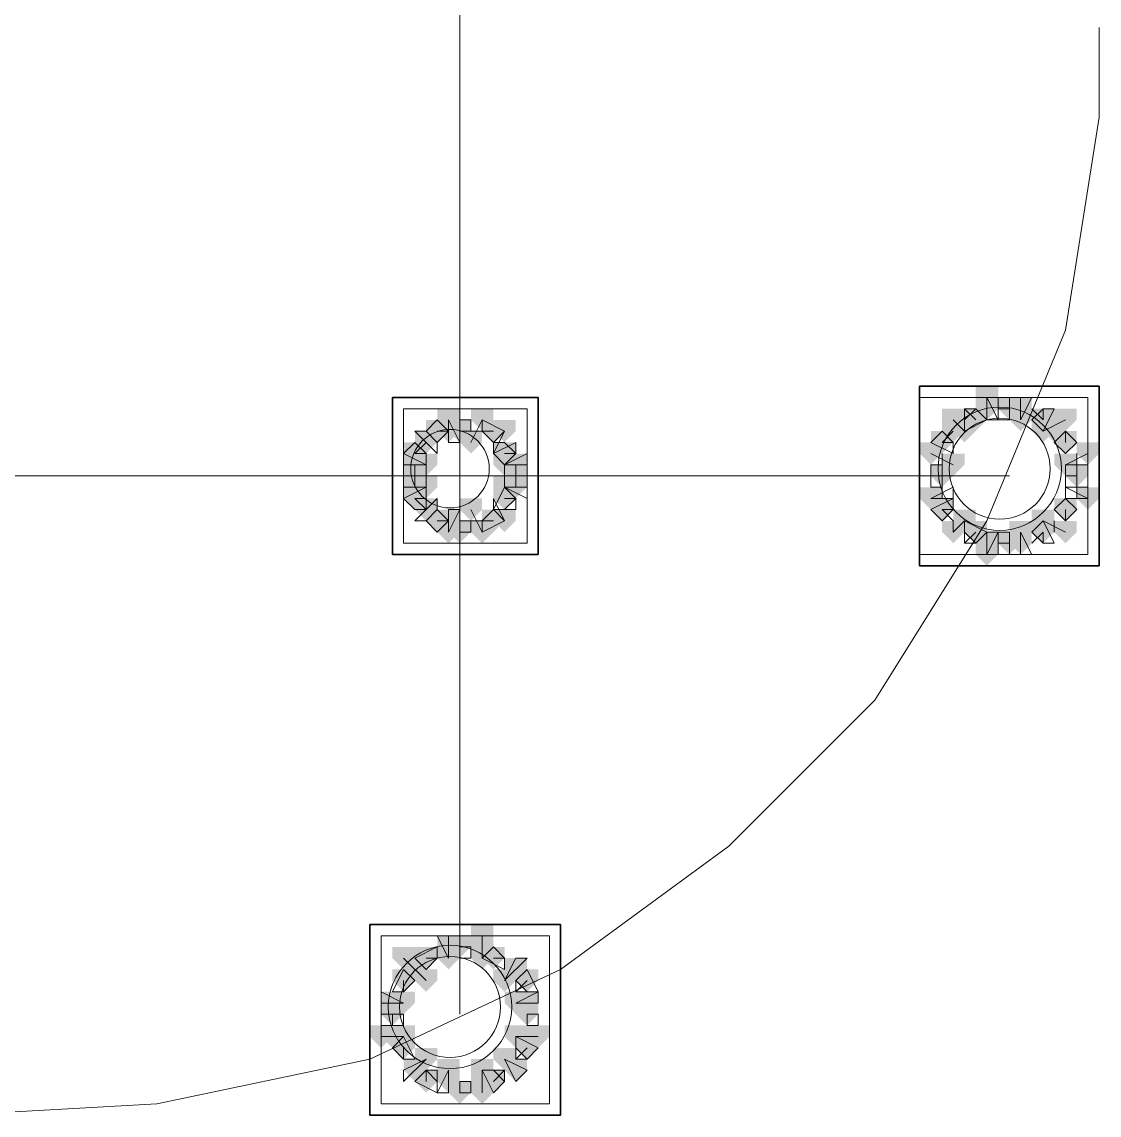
# Model space of a CAD drawing. Header units: millimetres. Extents: x 2315 to 4619, y 1334 to 1897.
# Drawn here: x 4074.12 to 4079.98, y 1535.71 to 1541.67 of the extents above; entities that cross this region are included whole.
import ezdxf

# ---------------------------------------------------------------- set-up
doc = ezdxf.new("R2010")
doc.units = ezdxf.units.MM
for name, color, linetype, true_color in [('PDF_10', 7, 'Continuous', 0x00b85c), ('PDF_AXIS', 7, 'Continuous', 0x00b85c), ('PDF_柱构件', 7, 'Continuous', 0x00b85c), ('PDF_转运站初步方案', 7, 'Continuous', 0x00b85c)]:
    doc.layers.add(name, color=color, linetype=linetype, true_color=true_color)
doc.layers.add('PDF_中心线层', color=1, linetype='Continuous')
doc.layers.add('PDF_粗实线层', color=7, linetype='Continuous')

msp = doc.modelspace()

# ---------------------------------------------------------------- hatches: boundary and pattern name
at = {"layer": 'PDF_10', "transparency": 33554559}
for points in [[(4079.4956, 1539.6195), (4079.4345, 1539.6195), (4079.4345, 1539.5584), (4079.4956, 1539.4974), (4079.5566, 1539.5584), (4079.5566, 1539.6195)], [(4079.4956, 1539.6195), (4079.4345, 1539.6195), (4079.4345, 1539.5584), (4079.4956, 1539.4974), (4079.5566, 1539.5584), (4079.5566, 1539.6195)], [(4079.3123, 1539.5584), (4079.2512, 1539.5584), (4079.2512, 1539.4974), (4079.3123, 1539.4363), (4079.3734, 1539.4974), (4079.3734, 1539.5584)], [(4079.3123, 1539.5584), (4079.2512, 1539.5584), (4079.2512, 1539.4974), (4079.3123, 1539.4363), (4079.3734, 1539.4974), (4079.3734, 1539.5584)], [(4079.6788, 1539.5584), (4079.6177, 1539.5584), (4079.6177, 1539.4974), (4079.6788, 1539.4363), (4079.7399, 1539.4974), (4079.7399, 1539.5584)], [(4079.6788, 1539.5584), (4079.6177, 1539.5584), (4079.6177, 1539.4974), (4079.6788, 1539.4363), (4079.7399, 1539.4974), (4079.7399, 1539.5584)], [(4076.3804, 1539.4974), (4076.3194, 1539.4974), (4076.3194, 1539.4363), (4076.3804, 1539.3752), (4076.4415, 1539.4363), (4076.4415, 1539.4974)], [(4076.3804, 1539.4974), (4076.3194, 1539.4974), (4076.3194, 1539.4363), (4076.3804, 1539.3752), (4076.4415, 1539.4363), (4076.4415, 1539.4974)], [(4076.3804, 1539.4974), (4076.3194, 1539.4974), (4076.3194, 1539.4363), (4076.3804, 1539.3752), (4076.4415, 1539.4363), (4076.4415, 1539.4974)], [(4076.5026, 1539.4974), (4076.4415, 1539.4974), (4076.4415, 1539.4363), (4076.5026, 1539.3752), (4076.5637, 1539.4363), (4076.5637, 1539.4974)], [(4076.5026, 1539.4974), (4076.4415, 1539.4974), (4076.4415, 1539.4363), (4076.5026, 1539.3752), (4076.5637, 1539.4363), (4076.5637, 1539.4974)], [(4076.6858, 1539.4974), (4076.6248, 1539.4974), (4076.6248, 1539.4363), (4076.6858, 1539.3752), (4076.7469, 1539.4363), (4076.7469, 1539.4974)], [(4076.6858, 1539.4974), (4076.6248, 1539.4974), (4076.6248, 1539.4363), (4076.6858, 1539.3752), (4076.7469, 1539.4363), (4076.7469, 1539.4974)], [(4079.1291, 1539.4363), (4079.068, 1539.4363), (4079.068, 1539.3752), (4079.1291, 1539.3141), (4079.1902, 1539.3752), (4079.1902, 1539.4363)], [(4079.1291, 1539.4363), (4079.068, 1539.4363), (4079.068, 1539.3752), (4079.1291, 1539.3141), (4079.1902, 1539.3752), (4079.1902, 1539.4363)], [(4079.801, 1539.4363), (4079.7399, 1539.4363), (4079.7399, 1539.3752), (4079.801, 1539.3141), (4079.8621, 1539.3752), (4079.8621, 1539.4363)], [(4079.801, 1539.4363), (4079.7399, 1539.4363), (4079.7399, 1539.3752), (4079.801, 1539.3141), (4079.8621, 1539.3752), (4079.8621, 1539.4363)], [(4079.801, 1539.4363), (4079.7399, 1539.4363), (4079.7399, 1539.3752), (4079.801, 1539.3141), (4079.8621, 1539.3752), (4079.8621, 1539.4363)], [(4076.2583, 1539.3752), (4076.1972, 1539.3752), (4076.1972, 1539.3141), (4076.2583, 1539.253), (4076.3194, 1539.3141), (4076.3194, 1539.3752)], [(4076.2583, 1539.3752), (4076.1972, 1539.3752), (4076.1972, 1539.3141), (4076.2583, 1539.253), (4076.3194, 1539.3141), (4076.3194, 1539.3752)], [(4076.7469, 1539.3752), (4076.6858, 1539.3752), (4076.6858, 1539.3141), (4076.7469, 1539.253), (4076.808, 1539.3141), (4076.808, 1539.3752)], [(4076.7469, 1539.3752), (4076.6858, 1539.3752), (4076.6858, 1539.3141), (4076.7469, 1539.253), (4076.808, 1539.3141), (4076.808, 1539.3752)], [(4076.2583, 1539.253), (4076.1972, 1539.253), (4076.1972, 1539.192), (4076.2583, 1539.1309), (4076.3194, 1539.192), (4076.3194, 1539.253)], [(4076.2583, 1539.253), (4076.1972, 1539.253), (4076.1972, 1539.192), (4076.2583, 1539.1309), (4076.3194, 1539.192), (4076.3194, 1539.253)], [(4076.808, 1539.253), (4076.7469, 1539.253), (4076.7469, 1539.192), (4076.808, 1539.1309), (4076.8691, 1539.192), (4076.8691, 1539.253)], [(4076.808, 1539.253), (4076.7469, 1539.253), (4076.7469, 1539.192), (4076.808, 1539.1309), (4076.8691, 1539.192), (4076.8691, 1539.253)], [(4079.1291, 1539.253), (4079.068, 1539.253), (4079.068, 1539.192), (4079.1291, 1539.1309), (4079.1902, 1539.192), (4079.1902, 1539.253)], [(4079.1291, 1539.253), (4079.068, 1539.253), (4079.068, 1539.192), (4079.1291, 1539.1309), (4079.1902, 1539.192), (4079.1902, 1539.253)], [(4079.8621, 1539.253), (4079.801, 1539.253), (4079.801, 1539.192), (4079.8621, 1539.1309), (4079.9231, 1539.192), (4079.9231, 1539.253)], [(4079.8621, 1539.253), (4079.801, 1539.253), (4079.801, 1539.192), (4079.8621, 1539.1309), (4079.9231, 1539.192), (4079.9231, 1539.253)], [(4076.2583, 1539.1309), (4076.1972, 1539.1309), (4076.1972, 1539.0698), (4076.2583, 1539.0087), (4076.3194, 1539.0698), (4076.3194, 1539.1309)], [(4076.2583, 1539.1309), (4076.1972, 1539.1309), (4076.1972, 1539.0698), (4076.2583, 1539.0087), (4076.3194, 1539.0698), (4076.3194, 1539.1309)], [(4076.7469, 1539.1309), (4076.6858, 1539.1309), (4076.6858, 1539.0698), (4076.7469, 1539.0087), (4076.808, 1539.0698), (4076.808, 1539.1309)], [(4076.7469, 1539.1309), (4076.6858, 1539.1309), (4076.6858, 1539.0698), (4076.7469, 1539.0087), (4076.808, 1539.0698), (4076.808, 1539.1309)], [(4079.1291, 1539.0698), (4079.068, 1539.0698), (4079.068, 1539.0087), (4079.1291, 1538.9476), (4079.1902, 1539.0087), (4079.1902, 1539.0698)], [(4079.1291, 1539.0698), (4079.068, 1539.0698), (4079.068, 1539.0087), (4079.1291, 1538.9476), (4079.1902, 1539.0087), (4079.1902, 1539.0698)], [(4079.801, 1539.0698), (4079.7399, 1539.0698), (4079.7399, 1539.0087), (4079.801, 1538.9476), (4079.8621, 1539.0087), (4079.8621, 1539.0698)], [(4079.801, 1539.0698), (4079.7399, 1539.0698), (4079.7399, 1539.0087), (4079.801, 1538.9476), (4079.8621, 1539.0087), (4079.8621, 1539.0698)], [(4079.801, 1539.0698), (4079.7399, 1539.0698), (4079.7399, 1539.0087), (4079.801, 1538.9476), (4079.8621, 1539.0087), (4079.8621, 1539.0698)], [(4076.3804, 1539.0087), (4076.3194, 1539.0087), (4076.3194, 1538.9476), (4076.3804, 1538.8866), (4076.4415, 1538.9476), (4076.4415, 1539.0087)], [(4076.3804, 1539.0087), (4076.3194, 1539.0087), (4076.3194, 1538.9476), (4076.3804, 1538.8866), (4076.4415, 1538.9476), (4076.4415, 1539.0087)], [(4076.3804, 1539.0087), (4076.3194, 1539.0087), (4076.3194, 1538.9476), (4076.3804, 1538.8866), (4076.4415, 1538.9476), (4076.4415, 1539.0087)], [(4076.6858, 1539.0087), (4076.6248, 1539.0087), (4076.6248, 1538.9476), (4076.6858, 1538.8866), (4076.7469, 1538.9476), (4076.7469, 1539.0087)], [(4076.6858, 1539.0087), (4076.6248, 1539.0087), (4076.6248, 1538.9476), (4076.6858, 1538.8866), (4076.7469, 1538.9476), (4076.7469, 1539.0087)], [(4076.5026, 1538.9476), (4076.4415, 1538.9476), (4076.4415, 1538.8866), (4076.5026, 1538.8255), (4076.5637, 1538.8866), (4076.5637, 1538.9476)], [(4076.5026, 1538.9476), (4076.4415, 1538.9476), (4076.4415, 1538.8866), (4076.5026, 1538.8255), (4076.5637, 1538.8866), (4076.5637, 1538.9476)], [(4079.3123, 1538.9476), (4079.2512, 1538.9476), (4079.2512, 1538.8866), (4079.3123, 1538.8255), (4079.3734, 1538.8866), (4079.3734, 1538.9476)], [(4079.3123, 1538.9476), (4079.2512, 1538.9476), (4079.2512, 1538.8866), (4079.3123, 1538.8255), (4079.3734, 1538.8866), (4079.3734, 1538.9476)], [(4079.6788, 1538.9476), (4079.6177, 1538.9476), (4079.6177, 1538.8866), (4079.6788, 1538.8255), (4079.7399, 1538.8866), (4079.7399, 1538.9476)], [(4079.6788, 1538.9476), (4079.6177, 1538.9476), (4079.6177, 1538.8866), (4079.6788, 1538.8255), (4079.7399, 1538.8866), (4079.7399, 1538.9476)], [(4079.4956, 1538.8866), (4079.4345, 1538.8866), (4079.4345, 1538.8255), (4079.4956, 1538.7644), (4079.5566, 1538.8255), (4079.5566, 1538.8866)], [(4079.4956, 1538.8866), (4079.4345, 1538.8866), (4079.4345, 1538.8255), (4079.4956, 1538.7644), (4079.5566, 1538.8255), (4079.5566, 1538.8866)], [(4076.5026, 1536.6876), (4076.4415, 1536.6876), (4076.4415, 1536.6265), (4076.5026, 1536.5655), (4076.5637, 1536.6265), (4076.5637, 1536.6876)], [(4076.5026, 1536.6876), (4076.4415, 1536.6876), (4076.4415, 1536.6265), (4076.5026, 1536.5655), (4076.5637, 1536.6265), (4076.5637, 1536.6876)], [(4076.3194, 1536.6265), (4076.2583, 1536.6265), (4076.2583, 1536.5655), (4076.3194, 1536.5044), (4076.3804, 1536.5655), (4076.3804, 1536.6265)], [(4076.3194, 1536.6265), (4076.2583, 1536.6265), (4076.2583, 1536.5655), (4076.3194, 1536.5044), (4076.3804, 1536.5655), (4076.3804, 1536.6265)], [(4076.3194, 1536.6265), (4076.2583, 1536.6265), (4076.2583, 1536.5655), (4076.3194, 1536.5044), (4076.3804, 1536.5655), (4076.3804, 1536.6265)], [(4076.6858, 1536.6265), (4076.6248, 1536.6265), (4076.6248, 1536.5655), (4076.6858, 1536.5044), (4076.7469, 1536.5655), (4076.7469, 1536.6265)], [(4076.6858, 1536.6265), (4076.6248, 1536.6265), (4076.6248, 1536.5655), (4076.6858, 1536.5044), (4076.7469, 1536.5655), (4076.7469, 1536.6265)], [(4076.1972, 1536.5044), (4076.1361, 1536.5044), (4076.1361, 1536.4433), (4076.1972, 1536.3822), (4076.2583, 1536.4433), (4076.2583, 1536.5044)], [(4076.1972, 1536.5044), (4076.1361, 1536.5044), (4076.1361, 1536.4433), (4076.1972, 1536.3822), (4076.2583, 1536.4433), (4076.2583, 1536.5044)], [(4076.8691, 1536.5044), (4076.808, 1536.5044), (4076.808, 1536.4433), (4076.8691, 1536.3822), (4076.9302, 1536.4433), (4076.9302, 1536.5044)], [(4076.8691, 1536.5044), (4076.808, 1536.5044), (4076.808, 1536.4433), (4076.8691, 1536.3822), (4076.9302, 1536.4433), (4076.9302, 1536.5044)], [(4076.1361, 1536.3211), (4076.075, 1536.3211), (4076.075, 1536.2601), (4076.1361, 1536.199), (4076.1972, 1536.2601), (4076.1972, 1536.3211)], [(4076.1361, 1536.3211), (4076.075, 1536.3211), (4076.075, 1536.2601), (4076.1361, 1536.199), (4076.1972, 1536.2601), (4076.1972, 1536.3211)], [(4076.8691, 1536.3211), (4076.808, 1536.3211), (4076.808, 1536.2601), (4076.8691, 1536.199), (4076.9302, 1536.2601), (4076.9302, 1536.3211)], [(4076.8691, 1536.3211), (4076.808, 1536.3211), (4076.808, 1536.2601), (4076.8691, 1536.199), (4076.9302, 1536.2601), (4076.9302, 1536.3211)], [(4076.1972, 1536.1379), (4076.1361, 1536.1379), (4076.1361, 1536.0768), (4076.1972, 1536.0157), (4076.2583, 1536.0768), (4076.2583, 1536.1379)], [(4076.1972, 1536.1379), (4076.1361, 1536.1379), (4076.1361, 1536.0768), (4076.1972, 1536.0157), (4076.2583, 1536.0768), (4076.2583, 1536.1379)], [(4076.8691, 1536.1379), (4076.808, 1536.1379), (4076.808, 1536.0768), (4076.8691, 1536.0157), (4076.9302, 1536.0768), (4076.9302, 1536.1379)], [(4076.8691, 1536.1379), (4076.808, 1536.1379), (4076.808, 1536.0768), (4076.8691, 1536.0157), (4076.9302, 1536.0768), (4076.9302, 1536.1379)], [(4076.3194, 1535.9547), (4076.2583, 1535.9547), (4076.2583, 1535.8936), (4076.3194, 1535.8325), (4076.3804, 1535.8936), (4076.3804, 1535.9547)], [(4076.3194, 1535.9547), (4076.2583, 1535.9547), (4076.2583, 1535.8936), (4076.3194, 1535.8325), (4076.3804, 1535.8936), (4076.3804, 1535.9547)], [(4076.6858, 1535.9547), (4076.6248, 1535.9547), (4076.6248, 1535.8936), (4076.6858, 1535.8325), (4076.7469, 1535.8936), (4076.7469, 1535.9547)], [(4076.6858, 1535.9547), (4076.6248, 1535.9547), (4076.6248, 1535.8936), (4076.6858, 1535.8325), (4076.7469, 1535.8936), (4076.7469, 1535.9547)], [(4076.5026, 1535.8936), (4076.4415, 1535.8936), (4076.4415, 1535.8325), (4076.5026, 1535.7714), (4076.5637, 1535.8325), (4076.5637, 1535.8936)], [(4076.5026, 1535.8936), (4076.4415, 1535.8936), (4076.4415, 1535.8325), (4076.5026, 1535.7714), (4076.5637, 1535.8325), (4076.5637, 1535.8936)]]:
    msp.add_hatch(color=256, dxfattribs=at).paths.add_polyline_path(points)
at = {"layer": 'PDF_柱构件', "transparency": 33554559}
for points in [[(4079.3734, 1539.6806), (4079.3123, 1539.6806), (4079.3123, 1539.6195), (4079.3734, 1539.5584), (4079.4345, 1539.6195), (4079.4345, 1539.6806)], [(4079.3734, 1539.6195), (4079.3123, 1539.6195), (4079.3123, 1539.5584), (4079.3734, 1539.4974), (4079.4345, 1539.5584), (4079.4345, 1539.6195)], [(4079.5566, 1539.6195), (4079.4956, 1539.6195), (4079.4956, 1539.5584), (4079.5566, 1539.4974), (4079.6177, 1539.5584), (4079.6177, 1539.6195)], [(4076.4415, 1539.5584), (4076.3804, 1539.5584), (4076.3804, 1539.4974), (4076.4415, 1539.4363), (4076.5026, 1539.4974), (4076.5026, 1539.5584)], [(4076.6248, 1539.5584), (4076.5637, 1539.5584), (4076.5637, 1539.4974), (4076.6248, 1539.4363), (4076.6858, 1539.4974), (4076.6858, 1539.5584)], [(4079.1902, 1539.5584), (4079.1291, 1539.5584), (4079.1291, 1539.4974), (4079.1902, 1539.4363), (4079.2512, 1539.4974), (4079.2512, 1539.5584)], [(4079.5566, 1539.5584), (4079.4956, 1539.5584), (4079.4956, 1539.4974), (4079.5566, 1539.4363), (4079.6177, 1539.4974), (4079.6177, 1539.5584)], [(4079.801, 1539.5584), (4079.7399, 1539.5584), (4079.7399, 1539.4974), (4079.801, 1539.4363), (4079.8621, 1539.4974), (4079.8621, 1539.5584)], [(4076.4415, 1539.4974), (4076.3804, 1539.4974), (4076.3804, 1539.4363), (4076.4415, 1539.3752), (4076.5026, 1539.4363), (4076.5026, 1539.4974)], [(4076.7469, 1539.4974), (4076.6858, 1539.4974), (4076.6858, 1539.4363), (4076.7469, 1539.3752), (4076.808, 1539.4363), (4076.808, 1539.4974)], [(4079.1902, 1539.4974), (4079.1291, 1539.4974), (4079.1291, 1539.4363), (4079.1902, 1539.3752), (4079.2512, 1539.4363), (4079.2512, 1539.4974)], [(4079.2512, 1539.4974), (4079.1902, 1539.4974), (4079.1902, 1539.4363), (4079.2512, 1539.3752), (4079.3123, 1539.4363), (4079.3123, 1539.4974)], [(4079.6788, 1539.4974), (4079.6177, 1539.4974), (4079.6177, 1539.4363), (4079.6788, 1539.3752), (4079.7399, 1539.4363), (4079.7399, 1539.4974)], [(4079.7399, 1539.4974), (4079.6788, 1539.4974), (4079.6788, 1539.4363), (4079.7399, 1539.3752), (4079.801, 1539.4363), (4079.801, 1539.4974)], [(4076.3194, 1539.4363), (4076.2583, 1539.4363), (4076.2583, 1539.3752), (4076.3194, 1539.3141), (4076.3804, 1539.3752), (4076.3804, 1539.4363)], [(4076.5637, 1539.4363), (4076.5026, 1539.4363), (4076.5026, 1539.3752), (4076.5637, 1539.3141), (4076.6248, 1539.3752), (4076.6248, 1539.4363)], [(4079.068, 1539.3752), (4079.0069, 1539.3752), (4079.0069, 1539.3141), (4079.068, 1539.253), (4079.1291, 1539.3141), (4079.1291, 1539.3752)], [(4079.9231, 1539.3752), (4079.8621, 1539.3752), (4079.8621, 1539.3141), (4079.9231, 1539.253), (4079.9842, 1539.3141), (4079.9842, 1539.3752)], [(4076.2583, 1539.3141), (4076.1972, 1539.3141), (4076.1972, 1539.253), (4076.2583, 1539.192), (4076.3194, 1539.253), (4076.3194, 1539.3141)], [(4076.3194, 1539.3141), (4076.2583, 1539.3141), (4076.2583, 1539.253), (4076.3194, 1539.192), (4076.3804, 1539.253), (4076.3804, 1539.3141)], [(4076.7469, 1539.3141), (4076.6858, 1539.3141), (4076.6858, 1539.253), (4076.7469, 1539.192), (4076.808, 1539.253), (4076.808, 1539.3141)], [(4076.808, 1539.3141), (4076.7469, 1539.3141), (4076.7469, 1539.253), (4076.808, 1539.192), (4076.8691, 1539.253), (4076.8691, 1539.3141)], [(4079.1902, 1539.3141), (4079.1291, 1539.3141), (4079.1291, 1539.253), (4079.1902, 1539.192), (4079.2512, 1539.253), (4079.2512, 1539.3141)], [(4079.801, 1539.3141), (4079.7399, 1539.3141), (4079.7399, 1539.253), (4079.801, 1539.192), (4079.8621, 1539.253), (4079.8621, 1539.3141)], [(4076.2583, 1539.192), (4076.1972, 1539.192), (4076.1972, 1539.1309), (4076.2583, 1539.0698), (4076.3194, 1539.1309), (4076.3194, 1539.192)], [(4076.3194, 1539.192), (4076.2583, 1539.192), (4076.2583, 1539.1309), (4076.3194, 1539.0698), (4076.3804, 1539.1309), (4076.3804, 1539.192)], [(4076.7469, 1539.192), (4076.6858, 1539.192), (4076.6858, 1539.1309), (4076.7469, 1539.0698), (4076.808, 1539.1309), (4076.808, 1539.192)], [(4076.808, 1539.192), (4076.7469, 1539.192), (4076.7469, 1539.1309), (4076.808, 1539.0698), (4076.8691, 1539.1309), (4076.8691, 1539.192)], [(4079.068, 1539.1309), (4079.0069, 1539.1309), (4079.0069, 1539.0698), (4079.068, 1539.0087), (4079.1291, 1539.0698), (4079.1291, 1539.1309)], [(4079.9231, 1539.1309), (4079.8621, 1539.1309), (4079.8621, 1539.0698), (4079.9231, 1539.0087), (4079.9842, 1539.0698), (4079.9842, 1539.1309)], [(4076.3194, 1539.0698), (4076.2583, 1539.0698), (4076.2583, 1539.0087), (4076.3194, 1538.9476), (4076.3804, 1539.0087), (4076.3804, 1539.0698)], [(4076.5637, 1539.0698), (4076.5026, 1539.0698), (4076.5026, 1539.0087), (4076.5637, 1538.9476), (4076.6248, 1539.0087), (4076.6248, 1539.0698)], [(4076.4415, 1539.0087), (4076.3804, 1539.0087), (4076.3804, 1538.9476), (4076.4415, 1538.8866), (4076.5026, 1538.9476), (4076.5026, 1539.0087)], [(4076.7469, 1539.0087), (4076.6858, 1539.0087), (4076.6858, 1538.9476), (4076.7469, 1538.8866), (4076.808, 1538.9476), (4076.808, 1539.0087)], [(4079.2512, 1539.0087), (4079.1902, 1539.0087), (4079.1902, 1538.9476), (4079.2512, 1538.8866), (4079.3123, 1538.9476), (4079.3123, 1539.0087)], [(4079.6788, 1539.0087), (4079.6177, 1539.0087), (4079.6177, 1538.9476), (4079.6788, 1538.8866), (4079.7399, 1538.9476), (4079.7399, 1539.0087)], [(4076.4415, 1538.9476), (4076.3804, 1538.9476), (4076.3804, 1538.8866), (4076.4415, 1538.8255), (4076.5026, 1538.8866), (4076.5026, 1538.9476)], [(4076.6248, 1538.9476), (4076.5637, 1538.9476), (4076.5637, 1538.8866), (4076.6248, 1538.8255), (4076.6858, 1538.8866), (4076.6858, 1538.9476)], [(4079.1902, 1538.9476), (4079.1291, 1538.9476), (4079.1291, 1538.8866), (4079.1902, 1538.8255), (4079.2512, 1538.8866), (4079.2512, 1538.9476)], [(4079.5566, 1538.9476), (4079.4956, 1538.9476), (4079.4956, 1538.8866), (4079.5566, 1538.8255), (4079.6177, 1538.8866), (4079.6177, 1538.9476)], [(4079.801, 1538.9476), (4079.7399, 1538.9476), (4079.7399, 1538.8866), (4079.801, 1538.8255), (4079.8621, 1538.8866), (4079.8621, 1538.9476)], [(4079.3734, 1538.8866), (4079.3123, 1538.8866), (4079.3123, 1538.8255), (4079.3734, 1538.7644), (4079.4345, 1538.8255), (4079.4345, 1538.8866)], [(4079.5566, 1538.8866), (4079.4956, 1538.8866), (4079.4956, 1538.8255), (4079.5566, 1538.7644), (4079.6177, 1538.8255), (4079.6177, 1538.8866)], [(4079.3734, 1538.8255), (4079.3123, 1538.8255), (4079.3123, 1538.7644), (4079.3734, 1538.7033), (4079.4345, 1538.7644), (4079.4345, 1538.8255)], [(4076.6248, 1536.7487), (4076.5637, 1536.7487), (4076.5637, 1536.6876), (4076.6248, 1536.6265), (4076.6858, 1536.6876), (4076.6858, 1536.7487)], [(4076.4415, 1536.6876), (4076.3804, 1536.6876), (4076.3804, 1536.6265), (4076.4415, 1536.5655), (4076.5026, 1536.6265), (4076.5026, 1536.6876)], [(4076.6248, 1536.6876), (4076.5637, 1536.6876), (4076.5637, 1536.6265), (4076.6248, 1536.5655), (4076.6858, 1536.6265), (4076.6858, 1536.6876)], [(4076.1972, 1536.6265), (4076.1361, 1536.6265), (4076.1361, 1536.5655), (4076.1972, 1536.5044), (4076.2583, 1536.5655), (4076.2583, 1536.6265)], [(4076.4415, 1536.6265), (4076.3804, 1536.6265), (4076.3804, 1536.5655), (4076.4415, 1536.5044), (4076.5026, 1536.5655), (4076.5026, 1536.6265)], [(4076.6248, 1536.6265), (4076.5637, 1536.6265), (4076.5637, 1536.5655), (4076.6248, 1536.5044), (4076.6858, 1536.5655), (4076.6858, 1536.6265)], [(4076.2583, 1536.5655), (4076.1972, 1536.5655), (4076.1972, 1536.5044), (4076.2583, 1536.4433), (4076.3194, 1536.5044), (4076.3194, 1536.5655)], [(4076.808, 1536.5655), (4076.7469, 1536.5655), (4076.7469, 1536.5044), (4076.808, 1536.4433), (4076.8691, 1536.5044), (4076.8691, 1536.5655)], [(4076.3194, 1536.5044), (4076.2583, 1536.5044), (4076.2583, 1536.4433), (4076.3194, 1536.3822), (4076.3804, 1536.4433), (4076.3804, 1536.5044)], [(4076.7469, 1536.5044), (4076.6858, 1536.5044), (4076.6858, 1536.4433), (4076.7469, 1536.3822), (4076.808, 1536.4433), (4076.808, 1536.5044)], [(4076.1361, 1536.3822), (4076.075, 1536.3822), (4076.075, 1536.3211), (4076.1361, 1536.2601), (4076.1972, 1536.3211), (4076.1972, 1536.3822)], [(4076.1972, 1536.3822), (4076.1361, 1536.3822), (4076.1361, 1536.3211), (4076.1972, 1536.2601), (4076.2583, 1536.3211), (4076.2583, 1536.3822)], [(4076.808, 1536.3822), (4076.7469, 1536.3822), (4076.7469, 1536.3211), (4076.808, 1536.2601), (4076.8691, 1536.3211), (4076.8691, 1536.3822)], [(4076.8691, 1536.3822), (4076.808, 1536.3822), (4076.808, 1536.3211), (4076.8691, 1536.2601), (4076.9302, 1536.3211), (4076.9302, 1536.3822)], [(4076.075, 1536.199), (4076.0139, 1536.199), (4076.0139, 1536.1379), (4076.075, 1536.0768), (4076.1361, 1536.1379), (4076.1361, 1536.199)], [(4076.1361, 1536.199), (4076.075, 1536.199), (4076.075, 1536.1379), (4076.1361, 1536.0768), (4076.1972, 1536.1379), (4076.1972, 1536.199)], [(4076.1972, 1536.199), (4076.1361, 1536.199), (4076.1361, 1536.1379), (4076.1972, 1536.0768), (4076.2583, 1536.1379), (4076.2583, 1536.199)], [(4076.808, 1536.199), (4076.7469, 1536.199), (4076.7469, 1536.1379), (4076.808, 1536.0768), (4076.8691, 1536.1379), (4076.8691, 1536.199)], [(4076.8691, 1536.199), (4076.808, 1536.199), (4076.808, 1536.1379), (4076.8691, 1536.0768), (4076.9302, 1536.1379), (4076.9302, 1536.199)], [(4076.9302, 1536.199), (4076.8691, 1536.199), (4076.8691, 1536.1379), (4076.9302, 1536.0768), (4076.9912, 1536.1379), (4076.9912, 1536.199)], [(4076.3194, 1536.0768), (4076.2583, 1536.0768), (4076.2583, 1536.0157), (4076.3194, 1535.9547), (4076.3804, 1536.0157), (4076.3804, 1536.0768)], [(4076.7469, 1536.0768), (4076.6858, 1536.0768), (4076.6858, 1536.0157), (4076.7469, 1535.9547), (4076.808, 1536.0157), (4076.808, 1536.0768)], [(4076.2583, 1536.0157), (4076.1972, 1536.0157), (4076.1972, 1535.9547), (4076.2583, 1535.8936), (4076.3194, 1535.9547), (4076.3194, 1536.0157)], [(4076.4415, 1536.0157), (4076.3804, 1536.0157), (4076.3804, 1535.9547), (4076.4415, 1535.8936), (4076.5026, 1535.9547), (4076.5026, 1536.0157)], [(4076.6248, 1536.0157), (4076.5637, 1536.0157), (4076.5637, 1535.9547), (4076.6248, 1535.8936), (4076.6858, 1535.9547), (4076.6858, 1536.0157)], [(4076.808, 1536.0157), (4076.7469, 1536.0157), (4076.7469, 1535.9547), (4076.808, 1535.8936), (4076.8691, 1535.9547), (4076.8691, 1536.0157)], [(4076.4415, 1535.9547), (4076.3804, 1535.9547), (4076.3804, 1535.8936), (4076.4415, 1535.8325), (4076.5026, 1535.8936), (4076.5026, 1535.9547)], [(4076.6248, 1535.9547), (4076.5637, 1535.9547), (4076.5637, 1535.8936), (4076.6248, 1535.8325), (4076.6858, 1535.8936), (4076.6858, 1535.9547)], [(4076.6248, 1535.8936), (4076.5637, 1535.8936), (4076.5637, 1535.8325), (4076.6248, 1535.7714), (4076.6858, 1535.8325), (4076.6858, 1535.8936)]]:
    msp.add_hatch(color=256, dxfattribs=at).paths.add_polyline_path(points)
at = {"layer": 'PDF_转运站初步方案', "transparency": 33554559}
for points in [[(4079.4956, 1539.6195), (4079.4345, 1539.6195), (4079.4345, 1539.5584), (4079.4956, 1539.4974), (4079.5566, 1539.5584), (4079.5566, 1539.6195)], [(4079.4956, 1539.6195), (4079.4345, 1539.6195), (4079.4345, 1539.5584), (4079.4956, 1539.4974), (4079.5566, 1539.5584), (4079.5566, 1539.6195)], [(4079.3123, 1539.5584), (4079.2512, 1539.5584), (4079.2512, 1539.4974), (4079.3123, 1539.4363), (4079.3734, 1539.4974), (4079.3734, 1539.5584)], [(4079.3123, 1539.5584), (4079.2512, 1539.5584), (4079.2512, 1539.4974), (4079.3123, 1539.4363), (4079.3734, 1539.4974), (4079.3734, 1539.5584)], [(4079.6788, 1539.5584), (4079.6177, 1539.5584), (4079.6177, 1539.4974), (4079.6788, 1539.4363), (4079.7399, 1539.4974), (4079.7399, 1539.5584)], [(4079.6788, 1539.5584), (4079.6177, 1539.5584), (4079.6177, 1539.4974), (4079.6788, 1539.4363), (4079.7399, 1539.4974), (4079.7399, 1539.5584)], [(4076.3804, 1539.4974), (4076.3194, 1539.4974), (4076.3194, 1539.4363), (4076.3804, 1539.3752), (4076.4415, 1539.4363), (4076.4415, 1539.4974)], [(4076.3804, 1539.4974), (4076.3194, 1539.4974), (4076.3194, 1539.4363), (4076.3804, 1539.3752), (4076.4415, 1539.4363), (4076.4415, 1539.4974)], [(4076.5026, 1539.4974), (4076.4415, 1539.4974), (4076.4415, 1539.4363), (4076.5026, 1539.3752), (4076.5637, 1539.4363), (4076.5637, 1539.4974)], [(4076.5026, 1539.4974), (4076.4415, 1539.4974), (4076.4415, 1539.4363), (4076.5026, 1539.3752), (4076.5637, 1539.4363), (4076.5637, 1539.4974)], [(4076.6858, 1539.4974), (4076.6248, 1539.4974), (4076.6248, 1539.4363), (4076.6858, 1539.3752), (4076.7469, 1539.4363), (4076.7469, 1539.4974)], [(4076.6858, 1539.4974), (4076.6248, 1539.4974), (4076.6248, 1539.4363), (4076.6858, 1539.3752), (4076.7469, 1539.4363), (4076.7469, 1539.4974)], [(4079.1291, 1539.4363), (4079.068, 1539.4363), (4079.068, 1539.3752), (4079.1291, 1539.3141), (4079.1902, 1539.3752), (4079.1902, 1539.4363)], [(4079.1291, 1539.4363), (4079.068, 1539.4363), (4079.068, 1539.3752), (4079.1291, 1539.3141), (4079.1902, 1539.3752), (4079.1902, 1539.4363)], [(4079.801, 1539.4363), (4079.7399, 1539.4363), (4079.7399, 1539.3752), (4079.801, 1539.3141), (4079.8621, 1539.3752), (4079.8621, 1539.4363)], [(4079.801, 1539.4363), (4079.7399, 1539.4363), (4079.7399, 1539.3752), (4079.801, 1539.3141), (4079.8621, 1539.3752), (4079.8621, 1539.4363)], [(4076.2583, 1539.3752), (4076.1972, 1539.3752), (4076.1972, 1539.3141), (4076.2583, 1539.253), (4076.3194, 1539.3141), (4076.3194, 1539.3752)], [(4076.2583, 1539.3752), (4076.1972, 1539.3752), (4076.1972, 1539.3141), (4076.2583, 1539.253), (4076.3194, 1539.3141), (4076.3194, 1539.3752)], [(4076.7469, 1539.3752), (4076.6858, 1539.3752), (4076.6858, 1539.3141), (4076.7469, 1539.253), (4076.808, 1539.3141), (4076.808, 1539.3752)], [(4076.7469, 1539.3752), (4076.6858, 1539.3752), (4076.6858, 1539.3141), (4076.7469, 1539.253), (4076.808, 1539.3141), (4076.808, 1539.3752)], [(4076.2583, 1539.253), (4076.1972, 1539.253), (4076.1972, 1539.192), (4076.2583, 1539.1309), (4076.3194, 1539.192), (4076.3194, 1539.253)], [(4076.2583, 1539.253), (4076.1972, 1539.253), (4076.1972, 1539.192), (4076.2583, 1539.1309), (4076.3194, 1539.192), (4076.3194, 1539.253)], [(4076.808, 1539.253), (4076.7469, 1539.253), (4076.7469, 1539.192), (4076.808, 1539.1309), (4076.8691, 1539.192), (4076.8691, 1539.253)], [(4076.808, 1539.253), (4076.7469, 1539.253), (4076.7469, 1539.192), (4076.808, 1539.1309), (4076.8691, 1539.192), (4076.8691, 1539.253)], [(4079.1291, 1539.253), (4079.068, 1539.253), (4079.068, 1539.192), (4079.1291, 1539.1309), (4079.1902, 1539.192), (4079.1902, 1539.253)], [(4079.1291, 1539.253), (4079.068, 1539.253), (4079.068, 1539.192), (4079.1291, 1539.1309), (4079.1902, 1539.192), (4079.1902, 1539.253)], [(4079.8621, 1539.253), (4079.801, 1539.253), (4079.801, 1539.192), (4079.8621, 1539.1309), (4079.9231, 1539.192), (4079.9231, 1539.253)], [(4079.8621, 1539.253), (4079.801, 1539.253), (4079.801, 1539.192), (4079.8621, 1539.1309), (4079.9231, 1539.192), (4079.9231, 1539.253)], [(4076.2583, 1539.1309), (4076.1972, 1539.1309), (4076.1972, 1539.0698), (4076.2583, 1539.0087), (4076.3194, 1539.0698), (4076.3194, 1539.1309)], [(4076.2583, 1539.1309), (4076.1972, 1539.1309), (4076.1972, 1539.0698), (4076.2583, 1539.0087), (4076.3194, 1539.0698), (4076.3194, 1539.1309)], [(4076.7469, 1539.1309), (4076.6858, 1539.1309), (4076.6858, 1539.0698), (4076.7469, 1539.0087), (4076.808, 1539.0698), (4076.808, 1539.1309)], [(4076.7469, 1539.1309), (4076.6858, 1539.1309), (4076.6858, 1539.0698), (4076.7469, 1539.0087), (4076.808, 1539.0698), (4076.808, 1539.1309)], [(4079.1291, 1539.0698), (4079.068, 1539.0698), (4079.068, 1539.0087), (4079.1291, 1538.9476), (4079.1902, 1539.0087), (4079.1902, 1539.0698)], [(4079.1291, 1539.0698), (4079.068, 1539.0698), (4079.068, 1539.0087), (4079.1291, 1538.9476), (4079.1902, 1539.0087), (4079.1902, 1539.0698)], [(4079.801, 1539.0698), (4079.7399, 1539.0698), (4079.7399, 1539.0087), (4079.801, 1538.9476), (4079.8621, 1539.0087), (4079.8621, 1539.0698)], [(4079.801, 1539.0698), (4079.7399, 1539.0698), (4079.7399, 1539.0087), (4079.801, 1538.9476), (4079.8621, 1539.0087), (4079.8621, 1539.0698)], [(4076.3804, 1539.0087), (4076.3194, 1539.0087), (4076.3194, 1538.9476), (4076.3804, 1538.8866), (4076.4415, 1538.9476), (4076.4415, 1539.0087)], [(4076.3804, 1539.0087), (4076.3194, 1539.0087), (4076.3194, 1538.9476), (4076.3804, 1538.8866), (4076.4415, 1538.9476), (4076.4415, 1539.0087)], [(4076.6858, 1539.0087), (4076.6248, 1539.0087), (4076.6248, 1538.9476), (4076.6858, 1538.8866), (4076.7469, 1538.9476), (4076.7469, 1539.0087)], [(4076.6858, 1539.0087), (4076.6248, 1539.0087), (4076.6248, 1538.9476), (4076.6858, 1538.8866), (4076.7469, 1538.9476), (4076.7469, 1539.0087)], [(4076.5026, 1538.9476), (4076.4415, 1538.9476), (4076.4415, 1538.8866), (4076.5026, 1538.8255), (4076.5637, 1538.8866), (4076.5637, 1538.9476)], [(4076.5026, 1538.9476), (4076.4415, 1538.9476), (4076.4415, 1538.8866), (4076.5026, 1538.8255), (4076.5637, 1538.8866), (4076.5637, 1538.9476)], [(4079.3123, 1538.9476), (4079.2512, 1538.9476), (4079.2512, 1538.8866), (4079.3123, 1538.8255), (4079.3734, 1538.8866), (4079.3734, 1538.9476)], [(4079.3123, 1538.9476), (4079.2512, 1538.9476), (4079.2512, 1538.8866), (4079.3123, 1538.8255), (4079.3734, 1538.8866), (4079.3734, 1538.9476)], [(4079.6788, 1538.9476), (4079.6177, 1538.9476), (4079.6177, 1538.8866), (4079.6788, 1538.8255), (4079.7399, 1538.8866), (4079.7399, 1538.9476)], [(4079.6788, 1538.9476), (4079.6177, 1538.9476), (4079.6177, 1538.8866), (4079.6788, 1538.8255), (4079.7399, 1538.8866), (4079.7399, 1538.9476)], [(4079.4956, 1538.8866), (4079.4345, 1538.8866), (4079.4345, 1538.8255), (4079.4956, 1538.7644), (4079.5566, 1538.8255), (4079.5566, 1538.8866)], [(4079.4956, 1538.8866), (4079.4345, 1538.8866), (4079.4345, 1538.8255), (4079.4956, 1538.7644), (4079.5566, 1538.8255), (4079.5566, 1538.8866)], [(4076.5026, 1536.6876), (4076.4415, 1536.6876), (4076.4415, 1536.6265), (4076.5026, 1536.5655), (4076.5637, 1536.6265), (4076.5637, 1536.6876)], [(4076.5026, 1536.6876), (4076.4415, 1536.6876), (4076.4415, 1536.6265), (4076.5026, 1536.5655), (4076.5637, 1536.6265), (4076.5637, 1536.6876)], [(4076.3194, 1536.6265), (4076.2583, 1536.6265), (4076.2583, 1536.5655), (4076.3194, 1536.5044), (4076.3804, 1536.5655), (4076.3804, 1536.6265)], [(4076.3194, 1536.6265), (4076.2583, 1536.6265), (4076.2583, 1536.5655), (4076.3194, 1536.5044), (4076.3804, 1536.5655), (4076.3804, 1536.6265)], [(4076.6858, 1536.6265), (4076.6248, 1536.6265), (4076.6248, 1536.5655), (4076.6858, 1536.5044), (4076.7469, 1536.5655), (4076.7469, 1536.6265)], [(4076.6858, 1536.6265), (4076.6248, 1536.6265), (4076.6248, 1536.5655), (4076.6858, 1536.5044), (4076.7469, 1536.5655), (4076.7469, 1536.6265)], [(4076.1972, 1536.5044), (4076.1361, 1536.5044), (4076.1361, 1536.4433), (4076.1972, 1536.3822), (4076.2583, 1536.4433), (4076.2583, 1536.5044)], [(4076.1972, 1536.5044), (4076.1361, 1536.5044), (4076.1361, 1536.4433), (4076.1972, 1536.3822), (4076.2583, 1536.4433), (4076.2583, 1536.5044)], [(4076.8691, 1536.5044), (4076.808, 1536.5044), (4076.808, 1536.4433), (4076.8691, 1536.3822), (4076.9302, 1536.4433), (4076.9302, 1536.5044)], [(4076.8691, 1536.5044), (4076.808, 1536.5044), (4076.808, 1536.4433), (4076.8691, 1536.3822), (4076.9302, 1536.4433), (4076.9302, 1536.5044)], [(4076.1361, 1536.3211), (4076.075, 1536.3211), (4076.075, 1536.2601), (4076.1361, 1536.199), (4076.1972, 1536.2601), (4076.1972, 1536.3211)], [(4076.1361, 1536.3211), (4076.075, 1536.3211), (4076.075, 1536.2601), (4076.1361, 1536.199), (4076.1972, 1536.2601), (4076.1972, 1536.3211)], [(4076.8691, 1536.3211), (4076.808, 1536.3211), (4076.808, 1536.2601), (4076.8691, 1536.199), (4076.9302, 1536.2601), (4076.9302, 1536.3211)], [(4076.8691, 1536.3211), (4076.808, 1536.3211), (4076.808, 1536.2601), (4076.8691, 1536.199), (4076.9302, 1536.2601), (4076.9302, 1536.3211)], [(4076.1972, 1536.1379), (4076.1361, 1536.1379), (4076.1361, 1536.0768), (4076.1972, 1536.0157), (4076.2583, 1536.0768), (4076.2583, 1536.1379)], [(4076.1972, 1536.1379), (4076.1361, 1536.1379), (4076.1361, 1536.0768), (4076.1972, 1536.0157), (4076.2583, 1536.0768), (4076.2583, 1536.1379)], [(4076.8691, 1536.1379), (4076.808, 1536.1379), (4076.808, 1536.0768), (4076.8691, 1536.0157), (4076.9302, 1536.0768), (4076.9302, 1536.1379)], [(4076.8691, 1536.1379), (4076.808, 1536.1379), (4076.808, 1536.0768), (4076.8691, 1536.0157), (4076.9302, 1536.0768), (4076.9302, 1536.1379)], [(4076.3194, 1535.9547), (4076.2583, 1535.9547), (4076.2583, 1535.8936), (4076.3194, 1535.8325), (4076.3804, 1535.8936), (4076.3804, 1535.9547)], [(4076.3194, 1535.9547), (4076.2583, 1535.9547), (4076.2583, 1535.8936), (4076.3194, 1535.8325), (4076.3804, 1535.8936), (4076.3804, 1535.9547)], [(4076.6858, 1535.9547), (4076.6248, 1535.9547), (4076.6248, 1535.8936), (4076.6858, 1535.8325), (4076.7469, 1535.8936), (4076.7469, 1535.9547)], [(4076.6858, 1535.9547), (4076.6248, 1535.9547), (4076.6248, 1535.8936), (4076.6858, 1535.8325), (4076.7469, 1535.8936), (4076.7469, 1535.9547)], [(4076.5026, 1535.8936), (4076.4415, 1535.8936), (4076.4415, 1535.8325), (4076.5026, 1535.7714), (4076.5637, 1535.8325), (4076.5637, 1535.8936)], [(4076.5026, 1535.8936), (4076.4415, 1535.8936), (4076.4415, 1535.8325), (4076.5026, 1535.7714), (4076.5637, 1535.8325), (4076.5637, 1535.8936)]]:
    msp.add_hatch(color=256, dxfattribs=at).paths.add_polyline_path(points)

# ---------------------------------------------------------------- linework, layer by layer
at = {"layer": 'PDF_10', "lineweight": 18}
for points in [[(4079.4345, 1539.5584), (4079.4956, 1539.5584), (4079.4956, 1539.6195)], [(4079.2512, 1539.4974), (4079.3123, 1539.5584)], [(4079.3123, 1539.4974), (4079.2512, 1539.5584)], [(4079.6177, 1539.5584), (4079.6788, 1539.4974), (4079.6788, 1539.5584)], [(4076.5026, 1539.4974), (4076.5026, 1539.4363), (4076.5637, 1539.4363)], [(4076.3804, 1539.4363), (4076.4415, 1539.4363)], [(4076.6858, 1539.4363), (4076.6248, 1539.4363), (4076.6858, 1539.4363)], [(4079.1902, 1539.3752), (4079.1291, 1539.3752), (4079.1902, 1539.4363)], [(4079.801, 1539.4363), (4079.801, 1539.3752)], [(4076.3194, 1539.3141), (4076.2583, 1539.3141), (4076.3194, 1539.3752)], [(4076.7469, 1539.3752), (4076.808, 1539.3141), (4076.7469, 1539.3141)], [(4076.2583, 1539.1309), (4076.2583, 1539.253)], [(4076.808, 1539.253), (4076.808, 1539.1309)], [(4079.1291, 1539.1309), (4079.1291, 1539.253)], [(4079.8621, 1539.253), (4079.8621, 1539.1309)], [(4076.2583, 1539.192), (4076.1972, 1539.192)], [(4076.7469, 1539.192), (4076.808, 1539.192)], [(4079.1291, 1539.192), (4079.068, 1539.192)], [(4079.801, 1539.192), (4079.8621, 1539.192)], [(4076.3194, 1539.0087), (4076.2583, 1539.0698), (4076.3194, 1539.0698)], [(4076.7469, 1539.0698), (4076.808, 1539.0698), (4076.7469, 1539.0087)], [(4079.1902, 1538.9476), (4079.1291, 1539.0087), (4079.1902, 1539.0087)], [(4079.801, 1539.0087), (4079.801, 1538.9476)], [(4076.4415, 1538.9476), (4076.3804, 1538.9476)], [(4076.5637, 1538.8866), (4076.5026, 1538.8866), (4076.5026, 1538.9476)], [(4076.6858, 1538.9476), (4076.6248, 1538.9476), (4076.6858, 1538.9476)], [(4079.3123, 1538.8255), (4079.2512, 1538.8866)], [(4079.3123, 1538.8866), (4079.2512, 1538.8255)], [(4079.6788, 1538.8255), (4079.6788, 1538.8866), (4079.6177, 1538.8255)], [(4079.4956, 1538.7644), (4079.4956, 1538.8255), (4079.4345, 1538.8255)], [(4076.5637, 1536.6265), (4076.5026, 1536.6265), (4076.5026, 1536.5655)], [(4076.3804, 1536.5655), (4076.3194, 1536.5655)], [(4076.7469, 1536.5655), (4076.6858, 1536.5655), (4076.7469, 1536.5655)], [(4076.1972, 1536.4433), (4076.1972, 1536.3822), (4076.1972, 1536.4433)], [(4076.8691, 1536.3822), (4076.808, 1536.4433)], [(4076.808, 1536.3822), (4076.8691, 1536.4433)], [(4076.1972, 1536.2601), (4076.1361, 1536.2601), (4076.1361, 1536.199)], [(4076.8691, 1536.199), (4076.8691, 1536.2601), (4076.9302, 1536.2601)], [(4076.1972, 1536.0157), (4076.1972, 1536.0768), (4076.1972, 1536.0157)], [(4076.808, 1536.0157), (4076.8691, 1536.0768)], [(4076.808, 1536.0768), (4076.8691, 1536.0157)], [(4076.3194, 1535.8936), (4076.3194, 1535.9547), (4076.3804, 1535.8936)], [(4076.6858, 1535.8936), (4076.7469, 1535.9547)], [(4076.6858, 1535.9547), (4076.7469, 1535.8936)], [(4076.5026, 1535.8936), (4076.5026, 1535.8325), (4076.5637, 1535.8325)]]:
    msp.add_lwpolyline(points, dxfattribs=at)
at = {"layer": 'PDF_AXIS', "lineweight": 18}
for points in [[(4079.9231, 1538.7644), (4079.9231, 1539.6195), (4079.0069, 1539.6195), (4079.0069, 1538.7644)], [(4076.8691, 1538.8255), (4076.8691, 1539.5584), (4076.1972, 1539.5584), (4076.1972, 1538.8255)], [(4076.075, 1535.7714), (4076.075, 1536.6876), (4076.9912, 1536.6876), (4076.9912, 1535.7714)]]:
    msp.add_lwpolyline(points, close=True, dxfattribs=at)
at = {"layer": 'PDF_中心线层', "color": 112, "lineweight": 18, "true_color": 0x00b85c}
for points in [[(4076.5026, 1547.1325), (4076.5026, 1536.2601)], [(4079.9842, 1541.6352), (4079.9842, 1541.1466), (4079.801, 1539.986), (4079.3734, 1538.9476), (4078.7626, 1537.9703), (4077.9685, 1537.1763), (4077.0523, 1536.5044), (4076.0139, 1536.0157), (4074.8534, 1535.7714), (4073.7539, 1535.7103), (4072.5934, 1535.8325), (4071.555, 1536.2601), (4071.0053, 1536.5655)], [(4079.4956, 1539.192), (4068.562, 1539.192)]]:
    msp.add_lwpolyline(points, dxfattribs=at)
at = {"layer": 'PDF_柱构件', "lineweight": 18}
for points in [[(4079.3734, 1539.6195), (4079.3734, 1539.4974), (4079.4345, 1539.4974)], [(4079.4345, 1539.4974), (4079.4956, 1539.4974), (4079.4956, 1539.6195), (4079.4345, 1539.6195)], [(4079.5566, 1539.6195), (4079.5566, 1539.4974), (4079.6177, 1539.6195)], [(4079.2512, 1539.4363), (4079.3734, 1539.4974), (4079.3123, 1539.5584), (4079.2512, 1539.5584)], [(4079.6177, 1539.4974), (4079.6788, 1539.4363), (4079.7399, 1539.5584), (4079.6788, 1539.5584)], [(4076.3804, 1539.3752), (4076.4415, 1539.4363), (4076.3804, 1539.4974), (4076.3194, 1539.4363)], [(4076.4415, 1539.4974), (4076.4415, 1539.3752), (4076.5026, 1539.3752)], [(4076.5026, 1539.4363), (4076.5637, 1539.4363), (4076.5637, 1539.4974), (4076.5026, 1539.4974)], [(4076.6248, 1539.4974), (4076.5637, 1539.3752)], [(4076.6248, 1539.4363), (4076.6858, 1539.3752), (4076.7469, 1539.4363), (4076.6248, 1539.4974)], [(4079.1902, 1539.4974), (4079.2512, 1539.4363)], [(4079.801, 1539.4974), (4079.6788, 1539.4363)], [(4076.2583, 1539.4363), (4076.3804, 1539.3141), (4076.3804, 1539.3752), (4076.3194, 1539.4363)], [(4076.7469, 1539.4363), (4076.6858, 1539.3752), (4076.6858, 1539.3141)], [(4079.1902, 1539.3141), (4079.1902, 1539.3752), (4079.1291, 1539.4363), (4079.068, 1539.3752)], [(4079.7399, 1539.3752), (4079.801, 1539.3141), (4079.8621, 1539.3752), (4079.801, 1539.4363)], [(4076.3194, 1539.253), (4076.3194, 1539.3141), (4076.2583, 1539.3752), (4076.1972, 1539.3141)], [(4076.6858, 1539.3141), (4076.7469, 1539.253), (4076.808, 1539.3141), (4076.808, 1539.3752)], [(4076.1972, 1539.253), (4076.3194, 1539.253), (4076.1972, 1539.3141)], [(4076.8691, 1539.3141), (4076.7469, 1539.253), (4076.8691, 1539.253)], [(4079.068, 1539.3141), (4079.1902, 1539.253)], [(4079.9231, 1539.3141), (4079.801, 1539.253)], [(4076.3194, 1539.1309), (4076.3194, 1539.253), (4076.1972, 1539.253), (4076.1972, 1539.1309)], [(4076.7469, 1539.253), (4076.7469, 1539.1309), (4076.8691, 1539.1309), (4076.8691, 1539.253)], [(4079.1291, 1539.1309), (4079.1291, 1539.253), (4079.068, 1539.253), (4079.068, 1539.1309)], [(4079.801, 1539.253), (4079.801, 1539.1309), (4079.9231, 1539.1309), (4079.9231, 1539.253)], [(4076.1972, 1539.0698), (4076.3194, 1539.1309), (4076.1972, 1539.1309)], [(4076.3194, 1539.0087), (4076.3194, 1539.1309), (4076.1972, 1539.0698), (4076.2583, 1539.0087)], [(4076.7469, 1539.1309), (4076.6858, 1539.0087), (4076.808, 1539.0087), (4076.808, 1539.0698)], [(4076.8691, 1539.1309), (4076.7469, 1539.1309), (4076.8691, 1539.0698)], [(4079.068, 1539.0698), (4079.1902, 1539.0698), (4079.1902, 1539.1309)], [(4079.9231, 1539.0698), (4079.801, 1539.1309), (4079.801, 1539.0698)], [(4076.3194, 1538.9476), (4076.3804, 1539.0087), (4076.3804, 1539.0698), (4076.2583, 1538.9476)], [(4076.7469, 1538.9476), (4076.6858, 1539.0698), (4076.6858, 1539.0087)], [(4079.1902, 1539.0087), (4079.1902, 1539.0698), (4079.068, 1539.0087), (4079.1291, 1538.9476)], [(4079.801, 1539.0698), (4079.7399, 1539.0087), (4079.801, 1538.9476), (4079.8621, 1539.0087)], [(4076.4415, 1538.9476), (4076.3804, 1539.0087), (4076.3194, 1538.9476), (4076.3804, 1538.8866)], [(4076.4415, 1538.8866), (4076.5026, 1539.0087), (4076.4415, 1539.0087)], [(4076.6248, 1538.8866), (4076.5637, 1539.0087)], [(4076.6858, 1539.0087), (4076.6248, 1538.9476), (4076.6248, 1538.8866), (4076.7469, 1538.9476)], [(4076.5637, 1538.9476), (4076.5026, 1538.9476), (4076.5026, 1538.8866), (4076.5637, 1538.8866)], [(4079.1902, 1538.8866), (4079.2512, 1538.9476)], [(4079.3734, 1538.8866), (4079.2512, 1538.9476), (4079.2512, 1538.8255), (4079.3123, 1538.8255)], [(4079.6788, 1538.9476), (4079.6177, 1538.8866), (4079.6788, 1538.8255), (4079.7399, 1538.8255)], [(4079.801, 1538.8866), (4079.6788, 1538.9476)], [(4079.3734, 1538.7644), (4079.4345, 1538.8866), (4079.3734, 1538.8866)], [(4079.4956, 1538.8866), (4079.4345, 1538.8866), (4079.4345, 1538.7644), (4079.4956, 1538.7644)], [(4079.6177, 1538.7644), (4079.5566, 1538.8866), (4079.5566, 1538.7644)], [(4076.4415, 1536.6876), (4076.4415, 1536.5655), (4076.3804, 1536.6876)], [(4076.6248, 1536.6876), (4076.6248, 1536.5655)], [(4076.3804, 1536.5655), (4076.3194, 1536.5044), (4076.2583, 1536.5655), (4076.3804, 1536.6265)], [(4076.5637, 1536.5655), (4076.5026, 1536.5655), (4076.5026, 1536.6265), (4076.5637, 1536.6265)], [(4076.7469, 1536.5044), (4076.6248, 1536.5655), (4076.6858, 1536.6265), (4076.7469, 1536.5655)], [(4076.1972, 1536.5655), (4076.3194, 1536.4433)], [(4076.8691, 1536.5655), (4076.7469, 1536.4433), (4076.808, 1536.5655)], [(4076.2583, 1536.4433), (4076.1972, 1536.3822), (4076.1361, 1536.3822), (4076.1972, 1536.5044)], [(4076.808, 1536.3822), (4076.808, 1536.4433), (4076.8691, 1536.5044), (4076.9302, 1536.3822)], [(4076.075, 1536.3822), (4076.1972, 1536.3211), (4076.075, 1536.3211)], [(4076.9302, 1536.3211), (4076.808, 1536.3211), (4076.9302, 1536.3822)], [(4076.1972, 1536.2601), (4076.1972, 1536.199), (4076.075, 1536.199), (4076.075, 1536.2601)], [(4076.8691, 1536.199), (4076.8691, 1536.2601), (4076.9302, 1536.2601), (4076.9302, 1536.199)], [(4076.075, 1536.1379), (4076.1972, 1536.1379)], [(4076.1972, 1536.1379), (4076.2583, 1536.0157), (4076.1972, 1536.0157), (4076.1361, 1536.0768)], [(4076.9302, 1536.1379), (4076.808, 1536.1379)], [(4076.808, 1536.0157), (4076.808, 1536.1379), (4076.9302, 1536.0768), (4076.8691, 1536.0157)], [(4076.1972, 1535.9547), (4076.3194, 1536.0157), (4076.1972, 1535.8936)], [(4076.808, 1535.8936), (4076.7469, 1536.0157), (4076.8691, 1535.9547)], [(4076.3194, 1535.9547), (4076.3804, 1535.9547), (4076.3804, 1535.8325), (4076.2583, 1535.8936)], [(4076.3804, 1535.8325), (4076.4415, 1535.9547), (4076.4415, 1535.8325)], [(4076.6248, 1535.8325), (4076.6248, 1535.9547)], [(4076.6248, 1535.9547), (4076.7469, 1535.9547), (4076.7469, 1535.8936), (4076.6858, 1535.8325)], [(4076.5026, 1535.8936), (4076.5637, 1535.8936), (4076.5637, 1535.8325), (4076.5026, 1535.8325)]]:
    msp.add_lwpolyline(points, close=True, dxfattribs=at)
for points in [[(4076.5637, 1539.4363), (4076.6248, 1539.4363)], [(4076.6858, 1539.3752), (4076.7469, 1539.3752)], [(4079.1291, 1539.253), (4079.1291, 1539.3141)], [(4079.8621, 1539.3141), (4079.8621, 1539.253)], [(4079.1291, 1539.0698), (4079.1291, 1539.1309)], [(4079.8621, 1539.1309), (4079.8621, 1539.0698)], [(4076.7469, 1539.0087), (4076.6858, 1539.0087)], [(4076.6248, 1538.9476), (4076.5637, 1538.9476)], [(4079.1902, 1538.8866), (4079.1902, 1538.9476)], [(4079.7399, 1538.9476), (4079.7399, 1538.8866)]]:
    msp.add_lwpolyline(points, dxfattribs=at)
at = {"layer": 'PDF_粗实线层', "color": 112, "lineweight": 35, "true_color": 0x00b85c}
for points in [[(4079.9842, 1538.7033), (4079.9842, 1539.6806), (4079.0069, 1539.6806), (4079.0069, 1538.7033)], [(4076.9302, 1538.7644), (4076.1361, 1538.7644), (4076.1361, 1539.6195), (4076.9302, 1539.6195)], [(4076.0139, 1535.7103), (4076.0139, 1536.7487), (4077.0523, 1536.7487), (4077.0523, 1535.7103)]]:
    msp.add_lwpolyline(points, close=True, dxfattribs=at)
at = {"layer": 'PDF_转运站初步方案', "lineweight": 18}
for centre, radius in [((4079.4429, 1539.2318), 0.3359), ((4079.4429, 1539.2318), 0.2749), ((4076.4498, 1539.2318), 0.2138), ((4076.4498, 1539.2318), 0.2138), ((4076.4498, 1536.2997), 0.3359), ((4076.4498, 1536.2997), 0.2749)]:
    msp.add_circle(centre, radius, dxfattribs=at)

doc.saveas('drawing.dxf')
